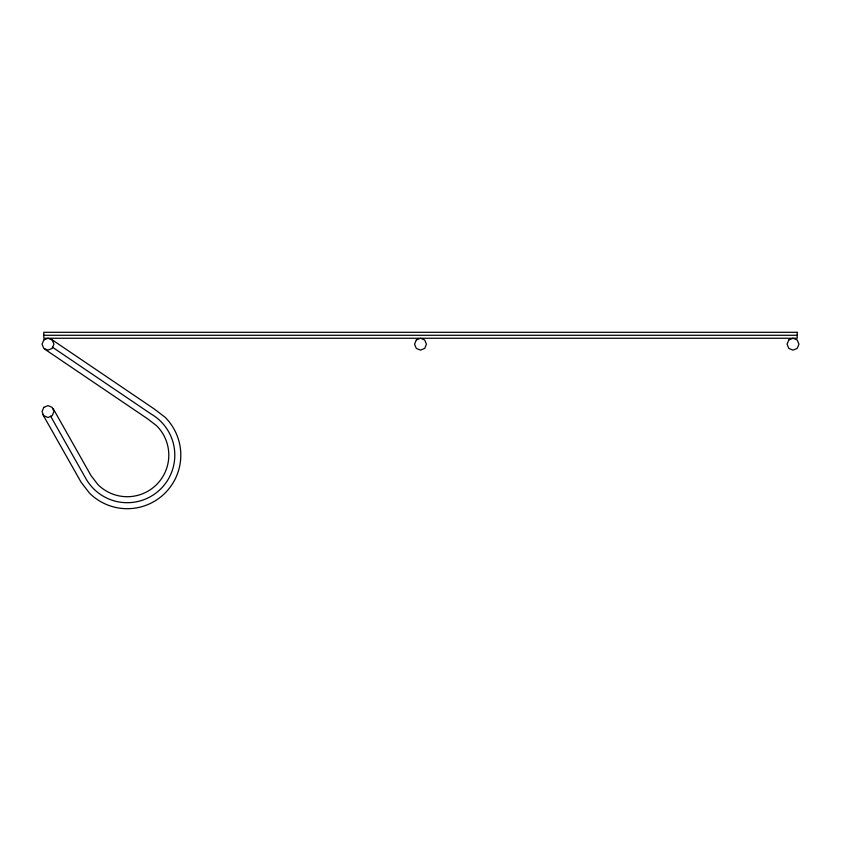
<?xml version="1.0" encoding="UTF-8"?>
<svg xmlns="http://www.w3.org/2000/svg" width="841" height="841" viewBox="0 0 841 841"><rect width="100%" height="100%" fill="white"/><g stroke="black" fill="none" stroke-linecap="round" stroke-linejoin="round"><path stroke-width="1.26" d="M43.795 335.275L797.205 335.275M51.333 339.27L154.502 409.147L165.12 417.283A53.551 53.551 0 0 1 165.12 493.015A53.551 53.551 0 0 1 89.388 493.015L81.093 482.219L42.817 414.487M52.331 347.123L151.023 413.961A47.559 47.559 0 0 1 160.873 488.779A47.559 47.559 0 0 1 86.066 478.928L50.576 416.127M44.657 349.11L147.553 418.786L156.636 425.767A41.556 41.556 0 0 1 156.636 484.532A41.556 41.556 0 0 1 97.861 484.532L91.038 475.638L53.172 408.631M43.795 339.985L42.05 344.19L43.795 348.395L47.99 350.129L52.195 348.395L53.94 344.19L52.195 339.985L47.99 338.25L43.795 339.985M43.795 407.359L42.05 411.554L43.795 415.759L47.99 417.504L52.195 415.759L53.94 411.554L52.195 407.359L47.99 405.614L43.795 407.359M416.295 339.985L414.56 344.19L416.295 348.395L420.5 350.129L424.705 348.395L426.44 344.19L424.705 339.985L420.5 338.25L416.295 339.985M788.805 339.985L787.06 344.19L788.805 348.395L793.01 350.129L797.205 348.395L798.95 344.19L797.205 339.985L793.01 338.25L788.805 339.985M797.205 332.3L43.795 332.3L43.795 338.25L797.205 338.25L797.205 332.3"/></g></svg>
